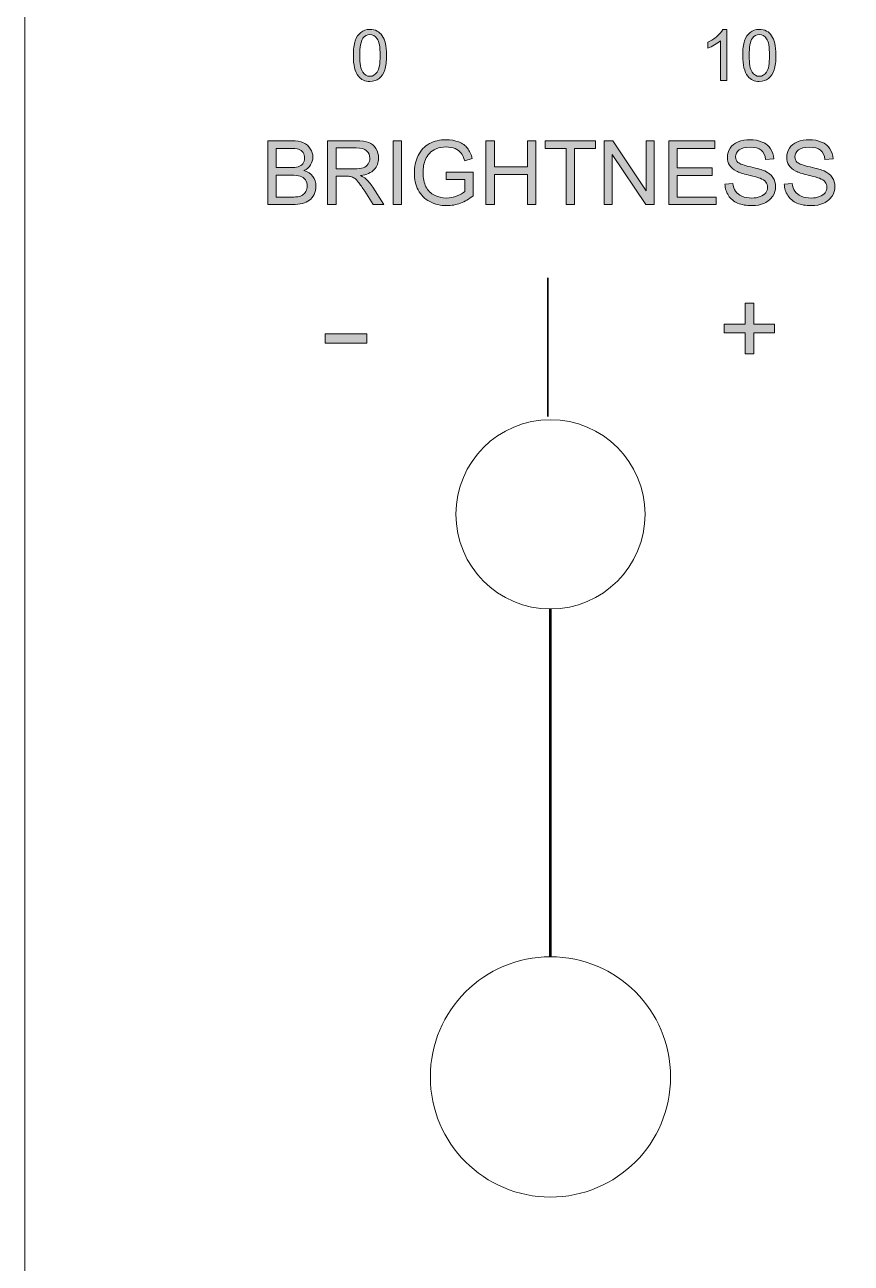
# Model space of a CAD drawing. Header units: inches. Extents: x -54 to 54, y -111 to 111.
# Drawn here: x -53.85 to -21.07, y -61.91 to -12.81 of the extents above; entities that cross this region are included whole.
import ezdxf

# ---------------------------------------------------------------- set-up
doc = ezdxf.new("R2010")
doc.units = ezdxf.units.IN
doc.header["$MEASUREMENT"] = 0
doc.layers.add('Decoupe', color=7, linetype='Continuous')
doc.layers.add('Impression', color=7, linetype='Continuous')

# ---------------------------------------------------------------- blocks, each defined once
blk = doc.blocks.new('block 28')
at = {"layer": 'Impression', "true_color": 0xffffff}
h = blk.add_hatch(color=7, dxfattribs=at)
h.dxf.hatch_style = 2
edge = h.paths.add_edge_path()
edge.add_spline(control_points=[(-44.209, -19.941), (-44.209, -19.941), (-44.209, -17.415), (-44.209, -17.415), (-44.209, -17.415), (-43.261, -17.415), (-43.261, -17.415), (-43.069, -17.415), (-42.914, -17.441), (-42.797, -17.492), (-42.681, -17.543), (-42.589, -17.622), (-42.524, -17.728), (-42.457, -17.834), (-42.424, -17.945), (-42.424, -18.061), (-42.424, -18.169), (-42.454, -18.271), (-42.512, -18.366), (-42.571, -18.462), (-42.659, -18.538), (-42.777, -18.597), (-42.625, -18.642), (-42.507, -18.718), (-42.425, -18.826), (-42.343, -18.934), (-42.302, -19.061), (-42.302, -19.208), (-42.302, -19.327), (-42.327, -19.437), (-42.377, -19.538), (-42.427, -19.64), (-42.489, -19.718), (-42.562, -19.773), (-42.635, -19.829), (-42.728, -19.87), (-42.838, -19.899), (-42.949, -19.926), (-43.085, -19.941), (-43.246, -19.941), (-43.246, -19.941), (-44.209, -19.941), (-44.209, -19.941)], knot_values=[0, 0, 0, 0, 1, 1, 1, 2, 2, 2, 3, 3, 3, 4, 4, 4, 5, 5, 5, 6, 6, 6, 7, 7, 7, 8, 8, 8, 9, 9, 9, 10, 10, 10, 11, 11, 11, 12, 12, 12, 13, 13, 13, 14, 14, 14, 14], degree=3, periodic=1)
edge = h.paths.add_edge_path()
edge.add_spline(control_points=[(-43.875, -18.476), (-43.875, -18.476), (-43.329, -18.476), (-43.329, -18.476), (-43.18, -18.476), (-43.074, -18.467), (-43.01, -18.447), (-42.925, -18.422), (-42.861, -18.38), (-42.818, -18.321), (-42.775, -18.263), (-42.753, -18.189), (-42.753, -18.101), (-42.753, -18.017), (-42.773, -17.943), (-42.814, -17.88), (-42.854, -17.816), (-42.911, -17.772), (-42.986, -17.749), (-43.06, -17.725), (-43.188, -17.713), (-43.37, -17.713), (-43.37, -17.713), (-43.875, -17.713), (-43.875, -17.713), (-43.875, -17.713), (-43.875, -18.476), (-43.875, -18.476)], knot_values=[0, 0, 0, 0, 1, 1, 1, 2, 2, 2, 3, 3, 3, 4, 4, 4, 5, 5, 5, 6, 6, 6, 7, 7, 7, 8, 8, 8, 9, 9, 9, 9], degree=3, periodic=1)
edge = h.paths.add_edge_path()
edge.add_spline(control_points=[(-43.875, -19.643), (-43.875, -19.643), (-43.246, -19.643), (-43.246, -19.643), (-43.138, -19.643), (-43.062, -19.638), (-43.019, -19.63), (-42.942, -19.617), (-42.877, -19.594), (-42.826, -19.562), (-42.774, -19.53), (-42.732, -19.483), (-42.698, -19.421), (-42.665, -19.36), (-42.648, -19.289), (-42.648, -19.208), (-42.648, -19.114), (-42.672, -19.032), (-42.721, -18.963), (-42.769, -18.894), (-42.836, -18.845), (-42.921, -18.817), (-43.007, -18.789), (-43.13, -18.774), (-43.291, -18.774), (-43.291, -18.774), (-43.875, -18.774), (-43.875, -18.774), (-43.875, -18.774), (-43.875, -19.643), (-43.875, -19.643)], knot_values=[0, 0, 0, 0, 1, 1, 1, 2, 2, 2, 3, 3, 3, 4, 4, 4, 5, 5, 5, 6, 6, 6, 7, 7, 7, 8, 8, 8, 9, 9, 9, 10, 10, 10, 10], degree=3, periodic=1)
h = blk.add_hatch(color=7, dxfattribs=at)
h.dxf.hatch_style = 2
edge = h.paths.add_edge_path()
edge.add_spline(control_points=[(-41.837, -19.941), (-41.837, -19.941), (-41.837, -17.415), (-41.837, -17.415), (-41.837, -17.415), (-40.717, -17.415), (-40.717, -17.415), (-40.492, -17.415), (-40.321, -17.438), (-40.204, -17.484), (-40.087, -17.529), (-39.993, -17.609), (-39.923, -17.724), (-39.853, -17.838), (-39.818, -17.965), (-39.818, -18.104), (-39.818, -18.283), (-39.876, -18.434), (-39.992, -18.557), (-40.108, -18.68), (-40.287, -18.758), (-40.529, -18.792), (-40.441, -18.834), (-40.374, -18.876), (-40.328, -18.917), (-40.23, -19.007), (-40.138, -19.119), (-40.051, -19.253), (-40.051, -19.253), (-39.611, -19.941), (-39.611, -19.941), (-39.611, -19.941), (-40.032, -19.941), (-40.032, -19.941), (-40.032, -19.941), (-40.366, -19.415), (-40.366, -19.415), (-40.463, -19.264), (-40.544, -19.147), (-40.607, -19.067), (-40.67, -18.987), (-40.727, -18.93), (-40.777, -18.898), (-40.826, -18.866), (-40.877, -18.844), (-40.929, -18.831), (-40.967, -18.823), (-41.029, -18.819), (-41.115, -18.819), (-41.115, -18.819), (-41.503, -18.819), (-41.503, -18.819), (-41.503, -18.819), (-41.503, -19.941), (-41.503, -19.941), (-41.503, -19.941), (-41.837, -19.941), (-41.837, -19.941)], knot_values=[0, 0, 0, 0, 1, 1, 1, 2, 2, 2, 3, 3, 3, 4, 4, 4, 5, 5, 5, 6, 6, 6, 7, 7, 7, 8, 8, 8, 9, 9, 9, 10, 10, 10, 11, 11, 11, 12, 12, 12, 13, 13, 13, 14, 14, 14, 15, 15, 15, 16, 16, 16, 17, 17, 17, 18, 18, 18, 19, 19, 19, 19], degree=3, periodic=1)
edge = h.paths.add_edge_path()
edge.add_spline(control_points=[(-41.503, -18.53), (-41.503, -18.53), (-40.784, -18.53), (-40.784, -18.53), (-40.632, -18.53), (-40.512, -18.514), (-40.426, -18.483), (-40.34, -18.451), (-40.275, -18.4), (-40.23, -18.331), (-40.185, -18.261), (-40.163, -18.186), (-40.163, -18.104), (-40.163, -17.985), (-40.206, -17.887), (-40.292, -17.81), (-40.379, -17.733), (-40.516, -17.694), (-40.703, -17.694), (-40.703, -17.694), (-41.503, -17.694), (-41.503, -17.694), (-41.503, -17.694), (-41.503, -18.53), (-41.503, -18.53)], knot_values=[0, 0, 0, 0, 1, 1, 1, 2, 2, 2, 3, 3, 3, 4, 4, 4, 5, 5, 5, 6, 6, 6, 7, 7, 7, 8, 8, 8, 8], degree=3, periodic=1)
h = blk.add_hatch(color=7, dxfattribs=at)
h.dxf.hatch_style = 2
h.paths.add_polyline_path([(-39.238, -19.941), (-39.238, -17.415), (-38.903, -17.415), (-38.903, -19.941)])
h = blk.add_hatch(color=7, dxfattribs=at)
h.dxf.hatch_style = 2
edge = h.paths.add_edge_path()
edge.add_spline(control_points=[(-37.133, -18.95), (-37.133, -18.95), (-37.133, -18.654), (-37.133, -18.654), (-37.133, -18.654), (-36.063, -18.652), (-36.063, -18.652), (-36.063, -18.652), (-36.063, -19.589), (-36.063, -19.589), (-36.227, -19.72), (-36.396, -19.819), (-36.571, -19.885), (-36.746, -19.951), (-36.925, -19.984), (-37.109, -19.984), (-37.357, -19.984), (-37.582, -19.931), (-37.784, -19.824), (-37.987, -19.718), (-38.14, -19.564), (-38.244, -19.364), (-38.347, -19.163), (-38.399, -18.938), (-38.399, -18.69), (-38.399, -18.444), (-38.347, -18.215), (-38.245, -18.002), (-38.142, -17.789), (-37.994, -17.631), (-37.801, -17.527), (-37.608, -17.424), (-37.386, -17.372), (-37.134, -17.372), (-36.952, -17.372), (-36.787, -17.402), (-36.639, -17.461), (-36.491, -17.52), (-36.376, -17.602), (-36.292, -17.708), (-36.208, -17.814), (-36.145, -17.952), (-36.101, -18.122), (-36.101, -18.122), (-36.402, -18.204), (-36.402, -18.204), (-36.44, -18.076), (-36.487, -17.974), (-36.544, -17.901), (-36.6, -17.828), (-36.68, -17.769), (-36.785, -17.725), (-36.889, -17.68), (-37.005, -17.658), (-37.133, -17.658), (-37.285, -17.658), (-37.418, -17.681), (-37.529, -17.728), (-37.64, -17.774), (-37.73, -17.836), (-37.798, -17.911), (-37.867, -17.987), (-37.92, -18.071), (-37.958, -18.161), (-38.022, -18.317), (-38.054, -18.487), (-38.054, -18.669), (-38.054, -18.894), (-38.015, -19.083), (-37.938, -19.234), (-37.86, -19.386), (-37.748, -19.499), (-37.599, -19.572), (-37.451, -19.645), (-37.294, -19.682), (-37.127, -19.682), (-36.983, -19.682), (-36.842, -19.654), (-36.704, -19.599), (-36.566, -19.543), (-36.462, -19.483), (-36.39, -19.42), (-36.39, -19.42), (-36.39, -18.95), (-36.39, -18.95), (-36.39, -18.95), (-37.133, -18.95), (-37.133, -18.95)], knot_values=[0, 0, 0, 0, 1, 1, 1, 2, 2, 2, 3, 3, 3, 4, 4, 4, 5, 5, 5, 6, 6, 6, 7, 7, 7, 8, 8, 8, 9, 9, 9, 10, 10, 10, 11, 11, 11, 12, 12, 12, 13, 13, 13, 14, 14, 14, 15, 15, 15, 16, 16, 16, 17, 17, 17, 18, 18, 18, 19, 19, 19, 20, 20, 20, 21, 21, 21, 22, 22, 22, 23, 23, 23, 24, 24, 24, 25, 25, 25, 26, 26, 26, 27, 27, 27, 28, 28, 28, 29, 29, 29, 29], degree=3, periodic=1)
h = blk.add_hatch(color=7, dxfattribs=at)
h.dxf.hatch_style = 2
h.paths.add_polyline_path([(-35.56, -19.941), (-35.56, -17.415), (-35.226, -17.415), (-35.226, -18.452), (-33.913, -18.452), (-33.913, -17.415), (-33.579, -17.415), (-33.579, -19.941), (-33.913, -19.941), (-33.913, -18.75), (-35.226, -18.75), (-35.226, -19.941)])
h = blk.add_hatch(color=7, dxfattribs=at)
h.dxf.hatch_style = 2
h.paths.add_polyline_path([(-32.38, -19.941), (-32.38, -17.713), (-33.212, -17.713), (-33.212, -17.415), (-31.21, -17.415), (-31.21, -17.713), (-32.046, -17.713), (-32.046, -19.941)])
h = blk.add_hatch(color=7, dxfattribs=at)
h.dxf.hatch_style = 2
h.paths.add_polyline_path([(-30.871, -19.941), (-30.871, -17.415), (-30.528, -17.415), (-29.202, -19.398), (-29.202, -17.415), (-28.882, -17.415), (-28.882, -19.941), (-29.224, -19.941), (-30.551, -17.956), (-30.551, -19.941)])
h = blk.add_hatch(color=7, dxfattribs=at)
h.dxf.hatch_style = 2
h.paths.add_polyline_path([(-28.313, -19.941), (-28.313, -17.415), (-26.487, -17.415), (-26.487, -17.713), (-27.979, -17.713), (-27.979, -18.487), (-26.582, -18.487), (-26.582, -18.783), (-27.979, -18.783), (-27.979, -19.643), (-26.429, -19.643), (-26.429, -19.941)])
h = blk.add_hatch(color=7, dxfattribs=at)
h.dxf.hatch_style = 2
edge = h.paths.add_edge_path()
edge.add_spline(control_points=[(-26.081, -19.129), (-26.081, -19.129), (-25.766, -19.102), (-25.766, -19.102), (-25.751, -19.228), (-25.716, -19.331), (-25.661, -19.413), (-25.607, -19.493), (-25.522, -19.559), (-25.407, -19.609), (-25.293, -19.659), (-25.163, -19.684), (-25.02, -19.684), (-24.892, -19.684), (-24.78, -19.665), (-24.682, -19.627), (-24.585, -19.589), (-24.512, -19.537), (-24.464, -19.471), (-24.416, -19.405), (-24.393, -19.333), (-24.393, -19.255), (-24.393, -19.176), (-24.416, -19.106), (-24.462, -19.048), (-24.507, -18.988), (-24.583, -18.939), (-24.689, -18.898), (-24.757, -18.872), (-24.907, -18.831), (-25.139, -18.775), (-25.37, -18.72), (-25.533, -18.667), (-25.626, -18.618), (-25.747, -18.555), (-25.836, -18.476), (-25.895, -18.383), (-25.955, -18.289), (-25.984, -18.184), (-25.984, -18.068), (-25.984, -17.941), (-25.948, -17.821), (-25.876, -17.711), (-25.803, -17.6), (-25.698, -17.516), (-25.559, -17.458), (-25.42, -17.401), (-25.265, -17.372), (-25.095, -17.372), (-24.908, -17.372), (-24.743, -17.402), (-24.6, -17.463), (-24.457, -17.523), (-24.347, -17.612), (-24.27, -17.729), (-24.194, -17.846), (-24.152, -17.979), (-24.146, -18.127), (-24.146, -18.127), (-24.467, -18.151), (-24.467, -18.151), (-24.484, -17.991), (-24.542, -17.871), (-24.641, -17.789), (-24.741, -17.707), (-24.888, -17.667), (-25.082, -17.667), (-25.284, -17.667), (-25.431, -17.704), (-25.523, -17.778), (-25.616, -17.852), (-25.662, -17.941), (-25.662, -18.046), (-25.662, -18.136), (-25.629, -18.211), (-25.564, -18.27), (-25.5, -18.328), (-25.332, -18.388), (-25.06, -18.45), (-24.788, -18.511), (-24.602, -18.565), (-24.501, -18.611), (-24.354, -18.679), (-24.246, -18.764), (-24.176, -18.868), (-24.106, -18.972), (-24.071, -19.092), (-24.071, -19.227), (-24.071, -19.362), (-24.109, -19.489), (-24.186, -19.607), (-24.263, -19.726), (-24.373, -19.819), (-24.517, -19.885), (-24.662, -19.951), (-24.824, -19.984), (-25.004, -19.984), (-25.233, -19.984), (-25.424, -19.95), (-25.578, -19.884), (-25.733, -19.817), (-25.854, -19.717), (-25.942, -19.583), (-26.03, -19.449), (-26.076, -19.298), (-26.081, -19.129)], knot_values=[0, 0, 0, 0, 1, 1, 1, 2, 2, 2, 3, 3, 3, 4, 4, 4, 5, 5, 5, 6, 6, 6, 7, 7, 7, 8, 8, 8, 9, 9, 9, 10, 10, 10, 11, 11, 11, 12, 12, 12, 13, 13, 13, 14, 14, 14, 15, 15, 15, 16, 16, 16, 17, 17, 17, 18, 18, 18, 19, 19, 19, 20, 20, 20, 21, 21, 21, 22, 22, 22, 23, 23, 23, 24, 24, 24, 25, 25, 25, 26, 26, 26, 27, 27, 27, 28, 28, 28, 29, 29, 29, 30, 30, 30, 31, 31, 31, 32, 32, 32, 33, 33, 33, 34, 34, 34, 35, 35, 35, 35], degree=3, periodic=1)
h = blk.add_hatch(color=7, dxfattribs=at)
h.dxf.hatch_style = 2
edge = h.paths.add_edge_path()
edge.add_spline(control_points=[(-23.728, -19.129), (-23.728, -19.129), (-23.413, -19.102), (-23.413, -19.102), (-23.398, -19.228), (-23.363, -19.331), (-23.308, -19.413), (-23.254, -19.493), (-23.169, -19.559), (-23.054, -19.609), (-22.94, -19.659), (-22.81, -19.684), (-22.667, -19.684), (-22.539, -19.684), (-22.427, -19.665), (-22.329, -19.627), (-22.232, -19.589), (-22.159, -19.537), (-22.111, -19.471), (-22.063, -19.405), (-22.04, -19.333), (-22.04, -19.255), (-22.04, -19.176), (-22.063, -19.106), (-22.109, -19.048), (-22.154, -18.988), (-22.23, -18.939), (-22.336, -18.898), (-22.404, -18.872), (-22.554, -18.831), (-22.786, -18.775), (-23.017, -18.72), (-23.18, -18.667), (-23.273, -18.618), (-23.394, -18.555), (-23.483, -18.476), (-23.542, -18.383), (-23.602, -18.289), (-23.631, -18.184), (-23.631, -18.068), (-23.631, -17.941), (-23.595, -17.821), (-23.523, -17.711), (-23.45, -17.6), (-23.345, -17.516), (-23.206, -17.458), (-23.067, -17.401), (-22.912, -17.372), (-22.742, -17.372), (-22.555, -17.372), (-22.39, -17.402), (-22.247, -17.463), (-22.104, -17.523), (-21.994, -17.612), (-21.917, -17.729), (-21.841, -17.846), (-21.799, -17.979), (-21.793, -18.127), (-21.793, -18.127), (-22.114, -18.151), (-22.114, -18.151), (-22.131, -17.991), (-22.189, -17.871), (-22.288, -17.789), (-22.388, -17.707), (-22.535, -17.667), (-22.729, -17.667), (-22.931, -17.667), (-23.078, -17.704), (-23.17, -17.778), (-23.263, -17.852), (-23.309, -17.941), (-23.309, -18.046), (-23.309, -18.136), (-23.276, -18.211), (-23.211, -18.27), (-23.147, -18.328), (-22.979, -18.388), (-22.707, -18.45), (-22.435, -18.511), (-22.249, -18.565), (-22.148, -18.611), (-22.001, -18.679), (-21.893, -18.764), (-21.823, -18.868), (-21.753, -18.972), (-21.718, -19.092), (-21.718, -19.227), (-21.718, -19.362), (-21.756, -19.489), (-21.833, -19.607), (-21.91, -19.726), (-22.02, -19.819), (-22.164, -19.885), (-22.309, -19.951), (-22.471, -19.984), (-22.651, -19.984), (-22.88, -19.984), (-23.071, -19.95), (-23.225, -19.884), (-23.38, -19.817), (-23.501, -19.717), (-23.589, -19.583), (-23.677, -19.449), (-23.723, -19.298), (-23.728, -19.129)], knot_values=[0, 0, 0, 0, 1, 1, 1, 2, 2, 2, 3, 3, 3, 4, 4, 4, 5, 5, 5, 6, 6, 6, 7, 7, 7, 8, 8, 8, 9, 9, 9, 10, 10, 10, 11, 11, 11, 12, 12, 12, 13, 13, 13, 14, 14, 14, 15, 15, 15, 16, 16, 16, 17, 17, 17, 18, 18, 18, 19, 19, 19, 20, 20, 20, 21, 21, 21, 22, 22, 22, 23, 23, 23, 24, 24, 24, 25, 25, 25, 26, 26, 26, 27, 27, 27, 28, 28, 28, 29, 29, 29, 30, 30, 30, 31, 31, 31, 32, 32, 32, 33, 33, 33, 34, 34, 34, 35, 35, 35, 35], degree=3, periodic=1)
at = {"layer": 'Impression', "lineweight": 0}
for points in [[(-39.238, -19.941), (-39.238, -17.415), (-38.903, -17.415), (-38.903, -19.941), (-39.238, -19.941)], [(-35.56, -19.941), (-35.56, -17.415), (-35.226, -17.415), (-35.226, -18.452), (-33.913, -18.452), (-33.913, -17.415), (-33.579, -17.415), (-33.579, -19.941), (-33.913, -19.941), (-33.913, -18.75), (-35.226, -18.75), (-35.226, -19.941), (-35.56, -19.941)], [(-32.38, -19.941), (-32.38, -17.713), (-33.212, -17.713), (-33.212, -17.415), (-31.21, -17.415), (-31.21, -17.713), (-32.046, -17.713), (-32.046, -19.941), (-32.38, -19.941)], [(-30.871, -19.941), (-30.871, -17.415), (-30.528, -17.415), (-29.202, -19.398), (-29.202, -17.415), (-28.882, -17.415), (-28.882, -19.941), (-29.224, -19.941), (-30.551, -17.956), (-30.551, -19.941), (-30.871, -19.941)], [(-28.313, -19.941), (-28.313, -17.415), (-26.487, -17.415), (-26.487, -17.713), (-27.979, -17.713), (-27.979, -18.487), (-26.582, -18.487), (-26.582, -18.783), (-27.979, -18.783), (-27.979, -19.643), (-26.429, -19.643), (-26.429, -19.941), (-28.313, -19.941)]]:
    blk.add_lwpolyline(points, dxfattribs=at)
for points, knots in [([(-44.209, -19.941), (-44.209, -19.941), (-44.209, -17.415), (-44.209, -17.415), (-44.209, -17.415), (-43.261, -17.415), (-43.261, -17.415), (-43.069, -17.415), (-42.914, -17.441), (-42.797, -17.492), (-42.681, -17.543), (-42.589, -17.622), (-42.524, -17.728), (-42.457, -17.834), (-42.424, -17.945), (-42.424, -18.061), (-42.424, -18.169), (-42.454, -18.271), (-42.512, -18.366), (-42.571, -18.462), (-42.659, -18.538), (-42.777, -18.597), (-42.625, -18.642), (-42.507, -18.718), (-42.425, -18.826), (-42.343, -18.934), (-42.302, -19.061), (-42.302, -19.208), (-42.302, -19.327), (-42.327, -19.437), (-42.377, -19.538), (-42.427, -19.64), (-42.489, -19.718), (-42.562, -19.773), (-42.635, -19.829), (-42.728, -19.87), (-42.838, -19.899), (-42.949, -19.926), (-43.085, -19.941), (-43.246, -19.941), (-43.246, -19.941), (-44.209, -19.941), (-44.209, -19.941)], [0, 0, 0, 0, 1, 1, 1, 2, 2, 2, 3, 3, 3, 4, 4, 4, 5, 5, 5, 6, 6, 6, 7, 7, 7, 8, 8, 8, 9, 9, 9, 10, 10, 10, 11, 11, 11, 12, 12, 12, 13, 13, 13, 14, 14, 14, 14]), ([(-41.837, -19.941), (-41.837, -19.941), (-41.837, -17.415), (-41.837, -17.415), (-41.837, -17.415), (-40.717, -17.415), (-40.717, -17.415), (-40.492, -17.415), (-40.321, -17.438), (-40.204, -17.484), (-40.087, -17.529), (-39.993, -17.609), (-39.923, -17.724), (-39.853, -17.838), (-39.818, -17.965), (-39.818, -18.104), (-39.818, -18.283), (-39.876, -18.434), (-39.992, -18.557), (-40.108, -18.68), (-40.287, -18.758), (-40.529, -18.792), (-40.441, -18.834), (-40.374, -18.876), (-40.328, -18.917), (-40.23, -19.007), (-40.138, -19.119), (-40.051, -19.253), (-40.051, -19.253), (-39.611, -19.941), (-39.611, -19.941), (-39.611, -19.941), (-40.032, -19.941), (-40.032, -19.941), (-40.032, -19.941), (-40.366, -19.415), (-40.366, -19.415), (-40.463, -19.264), (-40.544, -19.147), (-40.607, -19.067), (-40.67, -18.987), (-40.727, -18.93), (-40.777, -18.898), (-40.826, -18.866), (-40.877, -18.844), (-40.929, -18.831), (-40.967, -18.823), (-41.029, -18.819), (-41.115, -18.819), (-41.115, -18.819), (-41.503, -18.819), (-41.503, -18.819), (-41.503, -18.819), (-41.503, -19.941), (-41.503, -19.941), (-41.503, -19.941), (-41.837, -19.941), (-41.837, -19.941)], [0, 0, 0, 0, 1, 1, 1, 2, 2, 2, 3, 3, 3, 4, 4, 4, 5, 5, 5, 6, 6, 6, 7, 7, 7, 8, 8, 8, 9, 9, 9, 10, 10, 10, 11, 11, 11, 12, 12, 12, 13, 13, 13, 14, 14, 14, 15, 15, 15, 16, 16, 16, 17, 17, 17, 18, 18, 18, 19, 19, 19, 19]), ([(-37.133, -18.95), (-37.133, -18.95), (-37.133, -18.654), (-37.133, -18.654), (-37.133, -18.654), (-36.063, -18.652), (-36.063, -18.652), (-36.063, -18.652), (-36.063, -19.589), (-36.063, -19.589), (-36.227, -19.72), (-36.396, -19.819), (-36.571, -19.885), (-36.746, -19.951), (-36.925, -19.984), (-37.109, -19.984), (-37.357, -19.984), (-37.582, -19.931), (-37.784, -19.824), (-37.987, -19.718), (-38.14, -19.564), (-38.244, -19.364), (-38.347, -19.163), (-38.399, -18.938), (-38.399, -18.69), (-38.399, -18.444), (-38.347, -18.215), (-38.245, -18.002), (-38.142, -17.789), (-37.994, -17.631), (-37.801, -17.527), (-37.608, -17.424), (-37.386, -17.372), (-37.134, -17.372), (-36.952, -17.372), (-36.787, -17.402), (-36.639, -17.461), (-36.491, -17.52), (-36.376, -17.602), (-36.292, -17.708), (-36.208, -17.814), (-36.145, -17.952), (-36.101, -18.122), (-36.101, -18.122), (-36.402, -18.204), (-36.402, -18.204), (-36.44, -18.076), (-36.487, -17.974), (-36.544, -17.901), (-36.6, -17.828), (-36.68, -17.769), (-36.785, -17.725), (-36.889, -17.68), (-37.005, -17.658), (-37.133, -17.658), (-37.285, -17.658), (-37.418, -17.681), (-37.529, -17.728), (-37.64, -17.774), (-37.73, -17.836), (-37.798, -17.911), (-37.867, -17.987), (-37.92, -18.071), (-37.958, -18.161), (-38.022, -18.317), (-38.054, -18.487), (-38.054, -18.669), (-38.054, -18.894), (-38.015, -19.083), (-37.938, -19.234), (-37.86, -19.386), (-37.748, -19.499), (-37.599, -19.572), (-37.451, -19.645), (-37.294, -19.682), (-37.127, -19.682), (-36.983, -19.682), (-36.842, -19.654), (-36.704, -19.599), (-36.566, -19.543), (-36.462, -19.483), (-36.39, -19.42), (-36.39, -19.42), (-36.39, -18.95), (-36.39, -18.95), (-36.39, -18.95), (-37.133, -18.95), (-37.133, -18.95)], [0, 0, 0, 0, 1, 1, 1, 2, 2, 2, 3, 3, 3, 4, 4, 4, 5, 5, 5, 6, 6, 6, 7, 7, 7, 8, 8, 8, 9, 9, 9, 10, 10, 10, 11, 11, 11, 12, 12, 12, 13, 13, 13, 14, 14, 14, 15, 15, 15, 16, 16, 16, 17, 17, 17, 18, 18, 18, 19, 19, 19, 20, 20, 20, 21, 21, 21, 22, 22, 22, 23, 23, 23, 24, 24, 24, 25, 25, 25, 26, 26, 26, 27, 27, 27, 28, 28, 28, 29, 29, 29, 29]), ([(-26.081, -19.129), (-26.081, -19.129), (-25.766, -19.102), (-25.766, -19.102), (-25.751, -19.228), (-25.716, -19.331), (-25.661, -19.413), (-25.607, -19.493), (-25.522, -19.559), (-25.407, -19.609), (-25.293, -19.659), (-25.163, -19.684), (-25.02, -19.684), (-24.892, -19.684), (-24.78, -19.665), (-24.682, -19.627), (-24.585, -19.589), (-24.512, -19.537), (-24.464, -19.471), (-24.416, -19.405), (-24.393, -19.333), (-24.393, -19.255), (-24.393, -19.176), (-24.416, -19.106), (-24.462, -19.048), (-24.507, -18.988), (-24.583, -18.939), (-24.689, -18.898), (-24.757, -18.872), (-24.907, -18.831), (-25.139, -18.775), (-25.37, -18.72), (-25.533, -18.667), (-25.626, -18.618), (-25.747, -18.555), (-25.836, -18.476), (-25.895, -18.383), (-25.955, -18.289), (-25.984, -18.184), (-25.984, -18.068), (-25.984, -17.941), (-25.948, -17.821), (-25.876, -17.711), (-25.803, -17.6), (-25.698, -17.516), (-25.559, -17.458), (-25.42, -17.401), (-25.265, -17.372), (-25.095, -17.372), (-24.908, -17.372), (-24.743, -17.402), (-24.6, -17.463), (-24.457, -17.523), (-24.347, -17.612), (-24.27, -17.729), (-24.194, -17.846), (-24.152, -17.979), (-24.146, -18.127), (-24.146, -18.127), (-24.467, -18.151), (-24.467, -18.151), (-24.484, -17.991), (-24.542, -17.871), (-24.641, -17.789), (-24.741, -17.707), (-24.888, -17.667), (-25.082, -17.667), (-25.284, -17.667), (-25.431, -17.704), (-25.523, -17.778), (-25.616, -17.852), (-25.662, -17.941), (-25.662, -18.046), (-25.662, -18.136), (-25.629, -18.211), (-25.564, -18.27), (-25.5, -18.328), (-25.332, -18.388), (-25.06, -18.45), (-24.788, -18.511), (-24.602, -18.565), (-24.501, -18.611), (-24.354, -18.679), (-24.246, -18.764), (-24.176, -18.868), (-24.106, -18.972), (-24.071, -19.092), (-24.071, -19.227), (-24.071, -19.362), (-24.109, -19.489), (-24.186, -19.607), (-24.263, -19.726), (-24.373, -19.819), (-24.517, -19.885), (-24.662, -19.951), (-24.824, -19.984), (-25.004, -19.984), (-25.233, -19.984), (-25.424, -19.95), (-25.578, -19.884), (-25.733, -19.817), (-25.854, -19.717), (-25.942, -19.583), (-26.03, -19.449), (-26.076, -19.298), (-26.081, -19.129)], [0, 0, 0, 0, 1, 1, 1, 2, 2, 2, 3, 3, 3, 4, 4, 4, 5, 5, 5, 6, 6, 6, 7, 7, 7, 8, 8, 8, 9, 9, 9, 10, 10, 10, 11, 11, 11, 12, 12, 12, 13, 13, 13, 14, 14, 14, 15, 15, 15, 16, 16, 16, 17, 17, 17, 18, 18, 18, 19, 19, 19, 20, 20, 20, 21, 21, 21, 22, 22, 22, 23, 23, 23, 24, 24, 24, 25, 25, 25, 26, 26, 26, 27, 27, 27, 28, 28, 28, 29, 29, 29, 30, 30, 30, 31, 31, 31, 32, 32, 32, 33, 33, 33, 34, 34, 34, 35, 35, 35, 35]), ([(-23.728, -19.129), (-23.728, -19.129), (-23.413, -19.102), (-23.413, -19.102), (-23.398, -19.228), (-23.363, -19.331), (-23.308, -19.413), (-23.254, -19.493), (-23.169, -19.559), (-23.054, -19.609), (-22.94, -19.659), (-22.81, -19.684), (-22.667, -19.684), (-22.539, -19.684), (-22.427, -19.665), (-22.329, -19.627), (-22.232, -19.589), (-22.159, -19.537), (-22.111, -19.471), (-22.063, -19.405), (-22.04, -19.333), (-22.04, -19.255), (-22.04, -19.176), (-22.063, -19.106), (-22.109, -19.048), (-22.154, -18.988), (-22.23, -18.939), (-22.336, -18.898), (-22.404, -18.872), (-22.554, -18.831), (-22.786, -18.775), (-23.017, -18.72), (-23.18, -18.667), (-23.273, -18.618), (-23.394, -18.555), (-23.483, -18.476), (-23.542, -18.383), (-23.602, -18.289), (-23.631, -18.184), (-23.631, -18.068), (-23.631, -17.941), (-23.595, -17.821), (-23.523, -17.711), (-23.45, -17.6), (-23.345, -17.516), (-23.206, -17.458), (-23.067, -17.401), (-22.912, -17.372), (-22.742, -17.372), (-22.555, -17.372), (-22.39, -17.402), (-22.247, -17.463), (-22.104, -17.523), (-21.994, -17.612), (-21.917, -17.729), (-21.841, -17.846), (-21.799, -17.979), (-21.793, -18.127), (-21.793, -18.127), (-22.114, -18.151), (-22.114, -18.151), (-22.131, -17.991), (-22.189, -17.871), (-22.288, -17.789), (-22.388, -17.707), (-22.535, -17.667), (-22.729, -17.667), (-22.931, -17.667), (-23.078, -17.704), (-23.17, -17.778), (-23.263, -17.852), (-23.309, -17.941), (-23.309, -18.046), (-23.309, -18.136), (-23.276, -18.211), (-23.211, -18.27), (-23.147, -18.328), (-22.979, -18.388), (-22.707, -18.45), (-22.435, -18.511), (-22.249, -18.565), (-22.148, -18.611), (-22.001, -18.679), (-21.893, -18.764), (-21.823, -18.868), (-21.753, -18.972), (-21.718, -19.092), (-21.718, -19.227), (-21.718, -19.362), (-21.756, -19.489), (-21.833, -19.607), (-21.91, -19.726), (-22.02, -19.819), (-22.164, -19.885), (-22.309, -19.951), (-22.471, -19.984), (-22.651, -19.984), (-22.88, -19.984), (-23.071, -19.95), (-23.225, -19.884), (-23.38, -19.817), (-23.501, -19.717), (-23.589, -19.583), (-23.677, -19.449), (-23.723, -19.298), (-23.728, -19.129)], [0, 0, 0, 0, 1, 1, 1, 2, 2, 2, 3, 3, 3, 4, 4, 4, 5, 5, 5, 6, 6, 6, 7, 7, 7, 8, 8, 8, 9, 9, 9, 10, 10, 10, 11, 11, 11, 12, 12, 12, 13, 13, 13, 14, 14, 14, 15, 15, 15, 16, 16, 16, 17, 17, 17, 18, 18, 18, 19, 19, 19, 20, 20, 20, 21, 21, 21, 22, 22, 22, 23, 23, 23, 24, 24, 24, 25, 25, 25, 26, 26, 26, 27, 27, 27, 28, 28, 28, 29, 29, 29, 30, 30, 30, 31, 31, 31, 32, 32, 32, 33, 33, 33, 34, 34, 34, 35, 35, 35, 35]), ([(-43.875, -18.476), (-43.875, -18.476), (-43.329, -18.476), (-43.329, -18.476), (-43.18, -18.476), (-43.074, -18.467), (-43.01, -18.447), (-42.925, -18.422), (-42.861, -18.38), (-42.818, -18.321), (-42.775, -18.263), (-42.753, -18.189), (-42.753, -18.101), (-42.753, -18.017), (-42.773, -17.943), (-42.814, -17.88), (-42.854, -17.816), (-42.911, -17.772), (-42.986, -17.749), (-43.06, -17.725), (-43.188, -17.713), (-43.37, -17.713), (-43.37, -17.713), (-43.875, -17.713), (-43.875, -17.713), (-43.875, -17.713), (-43.875, -18.476), (-43.875, -18.476)], [0, 0, 0, 0, 1, 1, 1, 2, 2, 2, 3, 3, 3, 4, 4, 4, 5, 5, 5, 6, 6, 6, 7, 7, 7, 8, 8, 8, 9, 9, 9, 9]), ([(-41.503, -18.53), (-41.503, -18.53), (-40.784, -18.53), (-40.784, -18.53), (-40.632, -18.53), (-40.512, -18.514), (-40.426, -18.483), (-40.34, -18.451), (-40.275, -18.4), (-40.23, -18.331), (-40.185, -18.261), (-40.163, -18.186), (-40.163, -18.104), (-40.163, -17.985), (-40.206, -17.887), (-40.292, -17.81), (-40.379, -17.733), (-40.516, -17.694), (-40.703, -17.694), (-40.703, -17.694), (-41.503, -17.694), (-41.503, -17.694), (-41.503, -17.694), (-41.503, -18.53), (-41.503, -18.53)], [0, 0, 0, 0, 1, 1, 1, 2, 2, 2, 3, 3, 3, 4, 4, 4, 5, 5, 5, 6, 6, 6, 7, 7, 7, 8, 8, 8, 8]), ([(-43.875, -19.643), (-43.875, -19.643), (-43.246, -19.643), (-43.246, -19.643), (-43.138, -19.643), (-43.062, -19.638), (-43.019, -19.63), (-42.942, -19.617), (-42.877, -19.594), (-42.826, -19.562), (-42.774, -19.53), (-42.732, -19.483), (-42.698, -19.421), (-42.665, -19.36), (-42.648, -19.289), (-42.648, -19.208), (-42.648, -19.114), (-42.672, -19.032), (-42.721, -18.963), (-42.769, -18.894), (-42.836, -18.845), (-42.921, -18.817), (-43.007, -18.789), (-43.13, -18.774), (-43.291, -18.774), (-43.291, -18.774), (-43.875, -18.774), (-43.875, -18.774), (-43.875, -18.774), (-43.875, -19.643), (-43.875, -19.643)], [0, 0, 0, 0, 1, 1, 1, 2, 2, 2, 3, 3, 3, 4, 4, 4, 5, 5, 5, 6, 6, 6, 7, 7, 7, 8, 8, 8, 9, 9, 9, 10, 10, 10, 10])]:
    blk.add_open_spline(points, degree=3, knots=knots, dxfattribs=at)
blk = doc.blocks.new('block 33')
at = {"layer": 'Impression', "true_color": 0x221e1f}
h = blk.add_hatch(color=250, dxfattribs=at)
h.dxf.hatch_style = 2
h.paths.add_polyline_path([(-25.286, -25.859), (-25.286, -25.028), (-26.111, -25.028), (-26.111, -24.681), (-25.286, -24.681), (-25.286, -23.856), (-24.935, -23.856), (-24.935, -24.681), (-24.11, -24.681), (-24.11, -25.028), (-24.935, -25.028), (-24.935, -25.859)])
at = {"layer": 'Impression', "lineweight": 0}
blk.add_lwpolyline([(-25.286, -25.859), (-25.286, -25.028), (-26.111, -25.028), (-26.111, -24.681), (-25.286, -24.681), (-25.286, -23.856), (-24.935, -23.856), (-24.935, -24.681), (-24.11, -24.681), (-24.11, -25.028), (-24.935, -25.028), (-24.935, -25.859), (-25.286, -25.859)], dxfattribs=at)
blk = doc.blocks.new('block 34')
at = {"layer": 'Impression', "true_color": 0x221e1f}
h = blk.add_hatch(color=250, dxfattribs=at)
h.dxf.hatch_style = 2
h.paths.add_polyline_path([(-41.932, -25.439), (-41.932, -25.065), (-40.285, -25.065), (-40.285, -25.439)])
at = {"layer": 'Impression', "lineweight": 0}
blk.add_lwpolyline([(-41.932, -25.439), (-41.932, -25.065), (-40.285, -25.065), (-40.285, -25.439), (-41.932, -25.439)], dxfattribs=at)
blk = doc.blocks.new('block 56')
at = {"layer": 'Impression', "true_color": 0xffffff}
h = blk.add_hatch(color=7, dxfattribs=at)
h.dxf.hatch_style = 2
edge = h.paths.add_edge_path()
edge.add_spline(control_points=[(-40.818, -14.029), (-40.818, -13.79), (-40.793, -13.598), (-40.744, -13.452), (-40.695, -13.306), (-40.622, -13.194), (-40.525, -13.115), (-40.428, -13.036), (-40.306, -12.997), (-40.159, -12.997), (-40.051, -12.997), (-39.956, -13.018), (-39.874, -13.062), (-39.792, -13.106), (-39.725, -13.169), (-39.671, -13.251), (-39.618, -13.333), (-39.576, -13.433), (-39.546, -13.551), (-39.516, -13.669), (-39.5, -13.829), (-39.5, -14.029), (-39.5, -14.266), (-39.525, -14.457), (-39.573, -14.603), (-39.622, -14.748), (-39.695, -14.861), (-39.792, -14.94), (-39.889, -15.02), (-40.011, -15.06), (-40.159, -15.06), (-40.354, -15.06), (-40.507, -14.99), (-40.618, -14.85), (-40.751, -14.682), (-40.818, -14.408), (-40.818, -14.029)], knot_values=[0, 0, 0, 0, 1, 1, 1, 2, 2, 2, 3, 3, 3, 4, 4, 4, 5, 5, 5, 6, 6, 6, 7, 7, 7, 8, 8, 8, 9, 9, 9, 10, 10, 10, 11, 11, 11, 12, 12, 12, 12], degree=3, periodic=1)
edge = h.paths.add_edge_path()
edge.add_spline(control_points=[(-40.563, -14.029), (-40.563, -14.361), (-40.524, -14.581), (-40.446, -14.691), (-40.369, -14.801), (-40.273, -14.856), (-40.159, -14.856), (-40.045, -14.856), (-39.949, -14.8), (-39.872, -14.69), (-39.794, -14.58), (-39.755, -14.36), (-39.755, -14.029), (-39.755, -13.696), (-39.794, -13.475), (-39.872, -13.366), (-39.949, -13.257), (-40.046, -13.202), (-40.162, -13.202), (-40.276, -13.202), (-40.367, -13.25), (-40.435, -13.347), (-40.52, -13.47), (-40.563, -13.697), (-40.563, -14.029)], knot_values=[0, 0, 0, 0, 1, 1, 1, 2, 2, 2, 3, 3, 3, 4, 4, 4, 5, 5, 5, 6, 6, 6, 7, 7, 7, 8, 8, 8, 8], degree=3, periodic=1)
at = {"layer": 'Impression', "lineweight": 0}
for points, knots in [([(-40.818, -14.029), (-40.818, -13.79), (-40.793, -13.598), (-40.744, -13.452), (-40.695, -13.306), (-40.622, -13.194), (-40.525, -13.115), (-40.428, -13.036), (-40.306, -12.997), (-40.159, -12.997), (-40.051, -12.997), (-39.956, -13.018), (-39.874, -13.062), (-39.792, -13.106), (-39.725, -13.169), (-39.671, -13.251), (-39.618, -13.333), (-39.576, -13.433), (-39.546, -13.551), (-39.516, -13.669), (-39.5, -13.829), (-39.5, -14.029), (-39.5, -14.266), (-39.525, -14.457), (-39.573, -14.603), (-39.622, -14.748), (-39.695, -14.861), (-39.792, -14.94), (-39.889, -15.02), (-40.011, -15.06), (-40.159, -15.06), (-40.354, -15.06), (-40.507, -14.99), (-40.618, -14.85), (-40.751, -14.682), (-40.818, -14.408), (-40.818, -14.029)], [0, 0, 0, 0, 1, 1, 1, 2, 2, 2, 3, 3, 3, 4, 4, 4, 5, 5, 5, 6, 6, 6, 7, 7, 7, 8, 8, 8, 9, 9, 9, 10, 10, 10, 11, 11, 11, 12, 12, 12, 12]), ([(-40.563, -14.029), (-40.563, -14.361), (-40.524, -14.581), (-40.446, -14.691), (-40.369, -14.801), (-40.273, -14.856), (-40.159, -14.856), (-40.045, -14.856), (-39.949, -14.8), (-39.872, -14.69), (-39.794, -14.58), (-39.755, -14.36), (-39.755, -14.029), (-39.755, -13.696), (-39.794, -13.475), (-39.872, -13.366), (-39.949, -13.257), (-40.046, -13.202), (-40.162, -13.202), (-40.276, -13.202), (-40.367, -13.25), (-40.435, -13.347), (-40.52, -13.47), (-40.563, -13.697), (-40.563, -14.029)], [0, 0, 0, 0, 1, 1, 1, 2, 2, 2, 3, 3, 3, 4, 4, 4, 5, 5, 5, 6, 6, 6, 7, 7, 7, 8, 8, 8, 8])]:
    blk.add_open_spline(points, degree=3, knots=knots, dxfattribs=at)
blk = doc.blocks.new('block 58')
at = {"layer": 'Impression', "true_color": 0xffffff}
h = blk.add_hatch(color=7, dxfattribs=at)
h.dxf.hatch_style = 2
edge = h.paths.add_edge_path()
edge.add_spline(control_points=[(-26.012, -15.025), (-26.012, -15.025), (-26.26, -15.025), (-26.26, -15.025), (-26.26, -15.025), (-26.26, -13.445), (-26.26, -13.445), (-26.319, -13.502), (-26.398, -13.559), (-26.495, -13.616), (-26.591, -13.673), (-26.678, -13.715), (-26.756, -13.744), (-26.756, -13.744), (-26.756, -13.504), (-26.756, -13.504), (-26.617, -13.439), (-26.496, -13.36), (-26.392, -13.267), (-26.288, -13.174), (-26.214, -13.084), (-26.171, -12.997), (-26.171, -12.997), (-26.012, -12.997), (-26.012, -12.997), (-26.012, -12.997), (-26.012, -15.025), (-26.012, -15.025)], knot_values=[0, 0, 0, 0, 1, 1, 1, 2, 2, 2, 3, 3, 3, 4, 4, 4, 5, 5, 5, 6, 6, 6, 7, 7, 7, 8, 8, 8, 9, 9, 9, 9], degree=3, periodic=1)
h = blk.add_hatch(color=7, dxfattribs=at)
h.dxf.hatch_style = 2
edge = h.paths.add_edge_path()
edge.add_spline(control_points=[(-25.376, -14.029), (-25.376, -13.79), (-25.352, -13.598), (-25.303, -13.452), (-25.253, -13.307), (-25.18, -13.194), (-25.083, -13.115), (-24.987, -13.037), (-24.865, -12.997), (-24.718, -12.997), (-24.609, -12.997), (-24.514, -13.019), (-24.432, -13.062), (-24.351, -13.106), (-24.283, -13.169), (-24.23, -13.251), (-24.176, -13.334), (-24.135, -13.433), (-24.104, -13.552), (-24.074, -13.67), (-24.059, -13.829), (-24.059, -14.029), (-24.059, -14.266), (-24.083, -14.457), (-24.132, -14.603), (-24.18, -14.749), (-24.253, -14.861), (-24.35, -14.941), (-24.447, -15.02), (-24.57, -15.06), (-24.718, -15.06), (-24.912, -15.06), (-25.065, -14.99), (-25.176, -14.85), (-25.31, -14.682), (-25.376, -14.408), (-25.376, -14.029)], knot_values=[0, 0, 0, 0, 1, 1, 1, 2, 2, 2, 3, 3, 3, 4, 4, 4, 5, 5, 5, 6, 6, 6, 7, 7, 7, 8, 8, 8, 9, 9, 9, 10, 10, 10, 11, 11, 11, 12, 12, 12, 12], degree=3, periodic=1)
edge = h.paths.add_edge_path()
edge.add_spline(control_points=[(-25.121, -14.029), (-25.121, -14.361), (-25.082, -14.581), (-25.005, -14.691), (-24.927, -14.801), (-24.832, -14.856), (-24.718, -14.856), (-24.603, -14.856), (-24.508, -14.801), (-24.43, -14.691), (-24.353, -14.58), (-24.314, -14.36), (-24.314, -14.029), (-24.314, -13.697), (-24.353, -13.475), (-24.43, -13.366), (-24.508, -13.257), (-24.605, -13.202), (-24.72, -13.202), (-24.834, -13.202), (-24.925, -13.251), (-24.993, -13.347), (-25.079, -13.47), (-25.121, -13.697), (-25.121, -14.029)], knot_values=[0, 0, 0, 0, 1, 1, 1, 2, 2, 2, 3, 3, 3, 4, 4, 4, 5, 5, 5, 6, 6, 6, 7, 7, 7, 8, 8, 8, 8], degree=3, periodic=1)
at = {"layer": 'Impression', "lineweight": 0}
for points, knots in [([(-26.012, -15.025), (-26.012, -15.025), (-26.26, -15.025), (-26.26, -15.025), (-26.26, -15.025), (-26.26, -13.445), (-26.26, -13.445), (-26.319, -13.502), (-26.398, -13.559), (-26.495, -13.616), (-26.591, -13.673), (-26.678, -13.715), (-26.756, -13.744), (-26.756, -13.744), (-26.756, -13.504), (-26.756, -13.504), (-26.617, -13.439), (-26.496, -13.36), (-26.392, -13.267), (-26.288, -13.174), (-26.214, -13.084), (-26.171, -12.997), (-26.171, -12.997), (-26.012, -12.997), (-26.012, -12.997), (-26.012, -12.997), (-26.012, -15.025), (-26.012, -15.025)], [0, 0, 0, 0, 1, 1, 1, 2, 2, 2, 3, 3, 3, 4, 4, 4, 5, 5, 5, 6, 6, 6, 7, 7, 7, 8, 8, 8, 9, 9, 9, 9]), ([(-25.376, -14.029), (-25.376, -13.79), (-25.352, -13.598), (-25.303, -13.452), (-25.253, -13.307), (-25.18, -13.194), (-25.083, -13.115), (-24.987, -13.037), (-24.865, -12.997), (-24.718, -12.997), (-24.609, -12.997), (-24.514, -13.019), (-24.432, -13.062), (-24.351, -13.106), (-24.283, -13.169), (-24.23, -13.251), (-24.176, -13.334), (-24.135, -13.433), (-24.104, -13.552), (-24.074, -13.67), (-24.059, -13.829), (-24.059, -14.029), (-24.059, -14.266), (-24.083, -14.457), (-24.132, -14.603), (-24.18, -14.749), (-24.253, -14.861), (-24.35, -14.941), (-24.447, -15.02), (-24.57, -15.06), (-24.718, -15.06), (-24.912, -15.06), (-25.065, -14.99), (-25.176, -14.85), (-25.31, -14.682), (-25.376, -14.408), (-25.376, -14.029)], [0, 0, 0, 0, 1, 1, 1, 2, 2, 2, 3, 3, 3, 4, 4, 4, 5, 5, 5, 6, 6, 6, 7, 7, 7, 8, 8, 8, 9, 9, 9, 10, 10, 10, 11, 11, 11, 12, 12, 12, 12]), ([(-25.121, -14.029), (-25.121, -14.361), (-25.082, -14.581), (-25.005, -14.691), (-24.927, -14.801), (-24.832, -14.856), (-24.718, -14.856), (-24.603, -14.856), (-24.508, -14.801), (-24.43, -14.691), (-24.353, -14.58), (-24.314, -14.36), (-24.314, -14.029), (-24.314, -13.697), (-24.353, -13.475), (-24.43, -13.366), (-24.508, -13.257), (-24.605, -13.202), (-24.72, -13.202), (-24.834, -13.202), (-24.925, -13.251), (-24.993, -13.347), (-25.079, -13.47), (-25.121, -13.697), (-25.121, -14.029)], [0, 0, 0, 0, 1, 1, 1, 2, 2, 2, 3, 3, 3, 4, 4, 4, 5, 5, 5, 6, 6, 6, 7, 7, 7, 8, 8, 8, 8])]:
    blk.add_open_spline(points, degree=3, knots=knots, dxfattribs=at)

msp = doc.modelspace()

# ---------------------------------------------------------------- linework, layer by layer
at = {"layer": 'Decoupe', "color": 240, "lineweight": 18, "true_color": 0xed1c24}
msp.add_lwpolyline([(53.848, -110.998), (-53.848, -110.998), (-53.848, 110.998), (53.848, 110.998), (53.848, -110.998)], dxfattribs=at)
for points in [[(-29.25, -32.22), (-29.25, -34.291), (-30.929, -35.97), (-33, -35.97), (-35.071, -35.97), (-36.75, -34.291), (-36.75, -32.22), (-36.75, -30.149), (-35.071, -28.47), (-33, -28.47), (-30.929, -28.47), (-29.25, -30.149), (-29.25, -32.22)], [(-28.238, -54.521), (-28.238, -57.151), (-30.37, -59.284), (-33, -59.284), (-35.63, -59.284), (-37.763, -57.151), (-37.763, -54.521), (-37.763, -51.891), (-35.63, -49.759), (-33, -49.759), (-30.37, -49.759), (-28.238, -51.891), (-28.238, -54.521)]]:
    msp.add_open_spline(points, degree=3, knots=[0, 0, 0, 0, 1, 1, 1, 2, 2, 2, 3, 3, 3, 4, 4, 4, 4], dxfattribs=at)
at = {"layer": 'Impression', "color": 250, "lineweight": 35, "true_color": 0x221e1f}
msp.add_lwpolyline([(-33.11, -28.345), (-33.11, -22.845)], dxfattribs=at)
at = {"layer": 'Impression', "color": 250, "lineweight": 53, "true_color": 0x221e1f}
msp.add_lwpolyline([(-33, -49.759), (-33, -35.97)], dxfattribs=at)

# ---------------------------------------------------------------- block references
at = {"layer": 'Impression'}
for name in ['block 56', 'block 58', 'block 28', 'block 33', 'block 34']:
    msp.add_blockref(name, (0, 0), dxfattribs=at)

doc.saveas('drawing.dxf')
